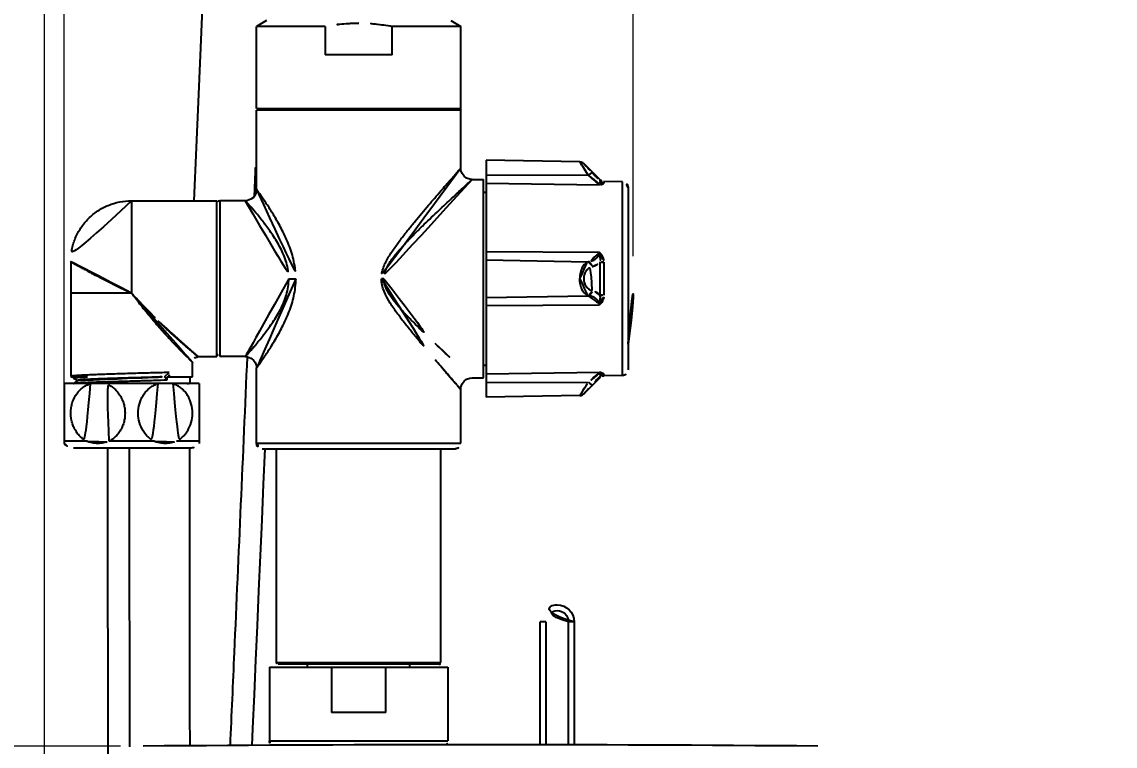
# Model space of a CAD drawing. Extents: x 16296684858 to 16296688009, y -37409618718 to -37409616409.
# Drawn here: x 16296686643.2 to 16296686836.1, y -37409618202.1 to -37409618074.4 of the extents above; entities that cross this region are included whole.
import ezdxf

# ---------------------------------------------------------------- set-up
doc = ezdxf.new("R2010")
doc.units = 0
doc.header["$LTSCALE"] = 10
doc.header["$MEASUREMENT"] = 0
doc.header["$PDMODE"] = 3
doc.header["$PDSIZE"] = -10
doc.layers.get('0').update_dxf_attribs({"linetype": 'CONTINUOUS'})
doc.layers.get('DEFPOINTS').update_dxf_attribs({"linetype": 'CONTINUOUS'})
doc.styles.add('Daelim Dimension', font='')
doc.styles.get('Daelim Dimension').set_extended_font_data('나눔고딕')
doc.dimstyles.new('DEFAULT', dxfattribs={"dimscale": 2, "dimtxt": 2, "dimasz": 2, "dimexe": 0, "dimexo": 2, "dimgap": 1, "dimtad": 1, "dimdec": 1, "dimzin": 9, "dimdsep": 46, "dimtxsty": 'Daelim Dimension', "dimcen": 0.5, "dimclrd": 252, "dimclre": 252, "dimclrt": 3, "dimadec": 1, "dimazin": 0, "dimtfac": 1, "dimtdec": 1, "dimtix": 1, "dimtmove": 0, "dimatfit": 3, "dimfxl": 1, "dimtolj": 1, "dimtzin": 1, "dimlwd": 9, "dimlwe": 9, "dimarcsym": 0})

# ---------------------------------------------------------------- blocks, each defined once
blk = doc.blocks.new('*D2')
at = {"color": 5, "lineweight": 9, "ltscale": 0.5, "transparency": 16777216}
for p, q in [((16296686650.68718, -37409618139.494347), (16296686650.68718, -37409618049.412643)), ((16296686751.03717, -37409618115.721802), (16296686751.03717, -37409618049.412643)), ((16296686658.68718, -37409618051.412643), (16296686743.03717, -37409618051.412643)), ((16296686751.03717, -37409618051.412643), (16296686836.055771, -37409618051.412643))]:
    blk.add_line(p, q, dxfattribs=at)
at = {"color": 5, "ltscale": 0.5, "transparency": 16777216}
for points in [[(16296686658.68718, -37409618050.079308), (16296686658.68718, -37409618052.745979), (16296686650.68718, -37409618051.412643)], [(16296686743.03717, -37409618050.079308), (16296686743.03717, -37409618052.745979), (16296686751.03717, -37409618051.412643)]]:
    blk.add_solid(points, dxfattribs=at)
at = {"layer": 'DEFPOINTS', "color": 0, "ltscale": 0.5, "transparency": 16777216}
for p in [(16296686751.03717, -37409618051.412643), (16296686751.03717, -37409618119.721802), (16296686650.68718, -37409618143.494347)]:
    blk.add_point(p, dxfattribs=at)
at = {"color": 7, "ltscale": 0.5, "transparency": 16777216, "insert": (16296686797.546471, -37409618038.039253), "char_height": 20, "attachment_point": 5, "style": 'Daelim Dimension'}
blk.add_mtext('\\A1;100.4', dxfattribs=at)
blk = doc.blocks.new('*D3')
at = {"color": 5, "lineweight": 9, "ltscale": 0.5, "transparency": 16777216}
for p, q in [((16296686647.237181, -37409618243.867683), (16296686647.237181, -37409618009.604767)), ((16296686702.95694, -37409618070.221809), (16296686702.95694, -37409618009.604767)), ((16296686647.237181, -37409618011.604767), (16296686571.895611, -37409618011.604767)), ((16296686694.95694, -37409618011.604767), (16296686655.237181, -37409618011.604767))]:
    blk.add_line(p, q, dxfattribs=at)
at = {"color": 5, "ltscale": 0.5, "transparency": 16777216}
for points in [[(16296686655.237181, -37409618010.271431), (16296686655.237181, -37409618012.938103), (16296686647.237181, -37409618011.604767)], [(16296686694.95694, -37409618010.271431), (16296686694.95694, -37409618012.938103), (16296686702.95694, -37409618011.604767)]]:
    blk.add_solid(points, dxfattribs=at)
at = {"layer": 'DEFPOINTS', "color": 0, "ltscale": 0.5, "transparency": 16777216}
for p in [(16296686702.95694, -37409618011.604767), (16296686702.95694, -37409618074.221809), (16296686647.237181, -37409618247.867683)]:
    blk.add_point(p, dxfattribs=at)
at = {"color": 7, "ltscale": 0.5, "transparency": 16777216, "insert": (16296686601.663851, -37409617998.317207), "char_height": 20, "attachment_point": 5, "style": 'Daelim Dimension'}
blk.add_mtext('\\A1;55.7', dxfattribs=at)
blk = doc.blocks.new('*D13')
at = {"color": 5, "lineweight": 9, "ltscale": 0.5, "transparency": 16777216}
for p, q in [((16296686643.23719, -37409617535.35121), (16296686554.64207, -37409617535.35121)), ((16296686556.64207, -37409617543.35121), (16296686556.64207, -37409618194.14514)), ((16296686643.23719, -37409618202.14514), (16296686554.64207, -37409618202.14514))]:
    blk.add_line(p, q, dxfattribs=at)
at = {"color": 5, "ltscale": 0.5, "transparency": 16777216}
for points in [[(16296686555.30873, -37409617543.35121), (16296686557.9754, -37409617543.35121), (16296686556.64207, -37409617535.35121)], [(16296686555.30873, -37409618194.14514), (16296686557.9754, -37409618194.14514), (16296686556.64207, -37409618202.14514)]]:
    blk.add_solid(points, dxfattribs=at)
at = {"layer": 'DEFPOINTS', "color": 0, "ltscale": 0.5, "transparency": 16777216}
for p in [(16296686647.23719, -37409617535.35121), (16296686556.64207, -37409618202.14514), (16296686647.23719, -37409618202.14514)]:
    blk.add_point(p, dxfattribs=at)
at = {"color": 7, "ltscale": 0.5, "transparency": 16777216, "insert": (16296686543.75507, -37409617868.74818), "char_height": 20, "attachment_point": 5, "rotation": 90, "style": 'Daelim Dimension'}
blk.add_mtext('\\A1;870', dxfattribs=at)
blk = doc.blocks.new('*D16')
at = {"color": 5, "lineweight": 9, "ltscale": 0.5, "transparency": 16777216}
for p, q in [((16296686685.13718, -37409617494.464821), (16296686466.86311, -37409617494.464821)), ((16296686468.86311, -37409617502.464821), (16296686468.86311, -37409618194.145073)), ((16296686660.62834, -37409618202.145073), (16296686466.86311, -37409618202.145073))]:
    blk.add_line(p, q, dxfattribs=at)
at = {"color": 5, "ltscale": 0.5, "transparency": 16777216}
for points in [[(16296686467.529779, -37409617502.464821), (16296686470.19644, -37409617502.464821), (16296686468.86311, -37409617494.464821)], [(16296686467.529779, -37409618194.145073), (16296686470.19644, -37409618194.145073), (16296686468.86311, -37409618202.145073)]]:
    blk.add_solid(points, dxfattribs=at)
at = {"layer": 'DEFPOINTS', "color": 0, "ltscale": 0.5, "transparency": 16777216}
for p in [(16296686689.13718, -37409617494.464821), (16296686468.86311, -37409618202.145073), (16296686664.62834, -37409618202.145073)]:
    blk.add_point(p, dxfattribs=at)
at = {"color": 7, "ltscale": 0.5, "transparency": 16777216, "insert": (16296686455.97611, -37409617848.304947), "char_height": 20, "attachment_point": 5, "rotation": 90, "style": 'Daelim Dimension'}
blk.add_mtext('\\A1;908', dxfattribs=at)

msp = doc.modelspace()

# ---------------------------------------------------------------- linework, layer by layer
at = {"color": 7, "linetype": 'Continuous'}
for p, q in [((16296686686.387171, -37409618074.221809), (16296686684.637171, -37409618075.23217)), ((16296686718.887171, -37409618074.221809), (16296686720.637171, -37409618075.23217)), ((16296686684.637171, -37409618089.721809), (16296686684.637171, -37409618075.23217)), ((16296686696.7211, -37409618075.23217), (16296686684.637171, -37409618075.23217)), ((16296686696.7211, -37409618075.23217), (16296686696.7211, -37409618080.221809)), ((16296686708.553261, -37409618080.221809), (16296686708.553261, -37409618075.23217)), ((16296686720.637171, -37409618075.23217), (16296686708.553261, -37409618075.23217)), ((16296686720.637171, -37409618089.721809), (16296686720.637171, -37409618075.23217)), ((16296686708.553261, -37409618080.221809), (16296686696.7211, -37409618080.221809)), ((16296686684.637171, -37409618103.982033), (16296686684.637171, -37409618090.021797)), ((16296686720.637171, -37409618090.021797), (16296686684.637171, -37409618090.021797)), ((16296686684.637329, -37409618089.721809), (16296686720.63702, -37409618089.721809)), ((16296686720.637171, -37409618100.222107), (16296686720.637171, -37409618090.021797)), ((16296686673.95611, -37409618096.583603), (16296686673.54981, -37409618105.971809)), ((16296686725.137171, -37409618098.821808), (16296686725.137171, -37409618140.621788)), ((16296686741.628099, -37409618099.10965), (16296686725.137171, -37409618098.821808)), ((16296686745.206779, -37409618102.291412), (16296686742.317829, -37409618099.402473)), ((16296686725.137171, -37409618101.415154), (16296686743.131741, -37409618101.489693)), ((16296686684.25382, -37409618105.117943), (16296686684.304079, -37409618103.957047)), ((16296686722.636431, -37409618102.221809), (16296686724.637171, -37409618102.221809)), ((16296686724.637171, -37409618137.221779), (16296686724.637171, -37409618102.221832)), ((16296686725.137171, -37409618102.866943), (16296686745.088499, -37409618103.202347)), ((16296686745.206779, -37409618102.541862), (16296686745.206779, -37409618102.291412)), ((16296686745.896429, -37409618102.584167), (16296686745.896429, -37409618102.830421)), ((16296686749.154619, -37409618102.641022), (16296686745.896429, -37409618102.584167)), ((16296686749.154619, -37409618136.802589), (16296686749.154619, -37409618102.641022)), ((16296686750.137171, -37409618103.640984), (16296686750.137171, -37409618135.802521)), ((16296686662.58707, -37409618105.971809), (16296686662.58707, -37409618122.254753)), ((16296686662.58707, -37409618105.971809), (16296686677.63718, -37409618105.971809)), ((16296686677.63718, -37409618133.471802), (16296686677.63718, -37409618105.971809)), ((16296686678.13718, -37409618105.971809), (16296686678.13718, -37409618133.471802)), ((16296686682.6455, -37409618105.971809), (16296686678.13718, -37409618105.971809)), ((16296686724.637171, -37409618104.471809), (16296686725.137171, -37409618104.471809)), ((16296686745.088499, -37409618115.107697), (16296686725.137171, -37409618115.014023)), ((16296686651.837179, -37409618116.721481), (16296686651.837179, -37409618136.950653)), ((16296686725.137171, -37409618116.418877), (16296686743.131741, -37409618116.723999)), ((16296686745.206779, -37409618122.665977), (16296686745.206779, -37409618116.777657)), ((16296686745.896429, -37409618116.827103), (16296686745.896429, -37409618122.616524)), ((16296686690.310881, -37409618119.721802), (16296686691.54351, -37409618119.721786)), ((16296686707.081261, -37409618119.721786), (16296686706.63686, -37409618119.721802)), ((16296686656.337179, -37409618122.255173), (16296686651.837179, -37409618122.255043)), ((16296686662.587179, -37409618122.254982), (16296686656.337179, -37409618122.255173)), ((16296686725.137171, -37409618123.024727), (16296686743.13175, -37409618122.719597)), ((16296686725.137171, -37409618124.429604), (16296686745.088499, -37409618124.335899)), ((16296686673.337179, -37409618137.021759), (16296686673.337179, -37409618134.471626)), ((16296686674.337179, -37409618133.471802), (16296686677.63718, -37409618133.471802)), ((16296686682.6455, -37409618133.471802), (16296686678.13718, -37409618133.471802)), ((16296686724.637171, -37409618134.971802), (16296686725.137171, -37409618134.971802)), ((16296686668.37797, -37409618137.021927), (16296686669.230591, -37409618136.262741)), ((16296686684.637171, -37409618148.721802), (16296686684.637171, -37409618135.461578)), ((16296686745.088499, -37409618136.241257), (16296686725.137171, -37409618136.576683)), ((16296686745.206779, -37409618137.152199), (16296686745.206779, -37409618136.901733)), ((16296686745.896429, -37409618136.613213), (16296686745.896429, -37409618136.859444)), ((16296686749.154619, -37409618136.802589), (16296686745.896429, -37409618136.859444)), ((16296686650.68718, -37409618138.221802), (16296686650.68718, -37409618148.766907)), ((16296686674.487181, -37409618138.221802), (16296686650.68718, -37409618138.221802)), ((16296686651.837179, -37409618136.950653), (16296686651.851391, -37409618136.966171)), ((16296686651.851391, -37409618136.965927), (16296686651.953699, -37409618137.021797)), ((16296686651.95369, -37409618137.021797), (16296686654.78607, -37409618137.021797)), ((16296686652.337179, -37409618137.021797), (16296686652.337179, -37409618137.22319)), ((16296686652.352011, -37409618137.239487), (16296686652.337179, -37409618137.22319)), ((16296686652.337179, -37409618138.200371), (16296686652.34477, -37409618138.190437)), ((16296686652.337179, -37409618138.221802), (16296686652.337179, -37409618138.200371)), ((16296686653.128019, -37409618137.663147), (16296686652.34477, -37409618138.190659)), ((16296686652.352011, -37409618137.239326), (16296686653.128019, -37409618137.663147)), ((16296686653.149389, -37409618137.648781), (16296686653.128019, -37409618137.663147)), ((16296686668.870319, -37409618137.562683), (16296686668.37797, -37409618137.021927)), ((16296686668.870319, -37409618137.562683), (16296686668.870689, -37409618137.021797)), ((16296686668.870701, -37409618137.021797), (16296686673.33713, -37409618137.021797)), ((16296686672.66662, -37409618138.221802), (16296686672.82485, -37409618138.135361)), ((16296686672.837179, -37409618138.122566), (16296686672.82485, -37409618138.135689)), ((16296686672.837179, -37409618137.021797), (16296686672.837179, -37409618138.122566)), ((16296686674.487181, -37409618138.221802), (16296686674.487181, -37409618148.766876)), ((16296686722.636431, -37409618137.221802), (16296686724.637171, -37409618137.221802)), ((16296686725.137171, -37409618138.028442), (16296686743.131741, -37409618137.953934)), ((16296686745.206779, -37409618137.152199), (16296686742.317869, -37409618140.041077)), ((16296686720.637171, -37409618148.721802), (16296686720.637171, -37409618139.221527)), ((16296686741.628099, -37409618140.333946), (16296686725.137171, -37409618140.621788)), ((16296686654.66684, -37409618148.382553), (16296686650.68718, -37409618148.382553)), ((16296686666.566839, -37409618148.382553), (16296686658.607519, -37409618148.382553)), ((16296686674.487181, -37409618148.382553), (16296686670.507509, -37409618148.382553)), ((16296686672.861019, -37409618149.602707), (16296686652.31333, -37409618149.602707)), ((16296686684.637171, -37409618148.721802), (16296686720.637171, -37409618148.721802)), ((16296686685.637171, -37409618149.721802), (16296686719.637131, -37409618149.721802)), ((16296686688.137171, -37409618187.421806), (16296686688.137171, -37409618149.721802)), ((16296686717.137171, -37409618187.421806), (16296686717.137171, -37409618149.721802)), ((16296686734.637171, -37409618201.916321), (16296686734.637171, -37409618180.221802)), ((16296686740.637171, -37409618180.221802), (16296686740.637171, -37409618201.927116)), ((16296686686.887171, -37409618188.221802), (16296686686.887171, -37409618201.221786)), ((16296686686.88728, -37409618188.221802), (16296686718.38706, -37409618188.221802)), ((16296686688.137171, -37409618187.421806), (16296686717.137171, -37409618187.421806)), ((16296686716.83717, -37409618187.721802), (16296686688.43718, -37409618187.721802)), ((16296686693.637171, -37409618188.221802), (16296686693.637171, -37409618187.721802)), ((16296686697.834829, -37409618188.221802), (16296686697.834829, -37409618196.221786)), ((16296686707.43951, -37409618196.221786), (16296686707.43951, -37409618188.221802)), ((16296686711.637171, -37409618188.221802), (16296686711.637171, -37409618187.721802)), ((16296686718.387171, -37409618188.221802), (16296686718.387171, -37409618201.221786)), ((16296686707.43951, -37409618196.221786), (16296686697.834829, -37409618196.221786)), ((16296686686.887171, -37409618201.221786), (16296686718.387171, -37409618201.221786))]:
    msp.add_line(p, q, dxfattribs=at)
at = {"color": 9, "linetype": 'Continuous'}
for p, q in [((16296686735.637171, -37409618180.221802), (16296686734.637171, -37409618180.221802)), ((16296686735.637171, -37409618180.221802), (16296686735.637171, -37409618201.917793)), ((16296686739.637171, -37409618201.924988), (16296686739.637171, -37409618180.221802)), ((16296686740.637171, -37409618180.221802), (16296686739.637171, -37409618180.221802))]:
    msp.add_line(p, q, dxfattribs=at)
at = {"color": 7, "linetype": 'Continuous'}
for points in [[(16296686681.14566, -37409617924.449097), (16296686680.73694, -37409617934.590607), (16296686680.331631, -37409617944.600311), (16296686679.92971, -37409617954.480507), (16296686679.531179, -37409617964.233543), (16296686679.136021, -37409617973.86158), (16296686678.744221, -37409617983.366676), (16296686678.355801, -37409617992.750763), (16296686677.970739, -37409618002.015572), (16296686677.58906, -37409618011.162651), (16296686677.210739, -37409618020.194008), (16296686676.835791, -37409618029.111816), (16296686676.46418, -37409618037.918129), (16296686676.095881, -37409618046.614868), (16296686675.730921, -37409618055.203743), (16296686675.36927, -37409618063.686409), (16296686675.01096, -37409618072.064392), (16296686674.655991, -37409618080.33905), (16296686674.304371, -37409618088.511711), (16296686673.95611, -37409618096.583603)], [(16296686722.63714, -37409618102.221878), (16296686722.222401, -37409618102.178413), (16296686721.680321, -37409618101.978142), (16296686721.21785, -37409618101.630989), (16296686720.874029, -37409618101.166054), (16296686720.67767, -37409618100.62252), (16296686720.637131, -37409618100.221832)], [(16296686742.31778, -37409618099.40242), (16296686742.1495, -37409618099.26712), (16296686741.89089, -37409618099.149612), (16296686741.628189, -37409618099.109718)], [(16296686684.63719, -37409618103.971809), (16296686684.596729, -37409618104.372017), (16296686684.400471, -37409618104.915657), (16296686684.056681, -37409618105.38073), (16296686683.59421, -37409618105.727966), (16296686683.052059, -37409618105.928322), (16296686682.637171, -37409618105.971809)], [(16296686682.637171, -37409618133.471786), (16296686683.05205, -37409618133.515289), (16296686683.5942, -37409618133.715622), (16296686684.056681, -37409618134.062866), (16296686684.400471, -37409618134.527939), (16296686684.596729, -37409618135.071579), (16296686684.63719, -37409618135.471786)], [(16296686720.637131, -37409618139.221779), (16296686720.67767, -37409618138.821083), (16296686720.874029, -37409618138.27755), (16296686721.217859, -37409618137.812607), (16296686721.680321, -37409618137.465446), (16296686722.222401, -37409618137.265213), (16296686722.63714, -37409618137.221733)], [(16296686741.628099, -37409618140.333946), (16296686741.857901, -37409618140.303047), (16296686742.123779, -37409618140.192413), (16296686742.31776, -37409618140.041206)], [(16296686658.35001, -37409618149.602707), (16296686658.347481, -37409618152.370377), (16296686658.34479, -37409618157.757683), (16296686658.34479, -37409618163.096611), (16296686658.34725, -37409618168.386429), (16296686658.35195, -37409618173.626938), (16296686658.35869, -37409618178.818153), (16296686658.36731, -37409618183.960426), (16296686658.377621, -37409618189.054382), (16296686658.3895, -37409618194.100838), (16296686658.402809, -37409618199.100731), (16296686658.41972, -37409618204.766609)], [(16296686672.89698, -37409618202.083054), (16296686672.881359, -37409618196.57196), (16296686672.86655, -37409618190.601807), (16296686672.853889, -37409618184.568558), (16296686672.84362, -37409618178.471123), (16296686672.835991, -37409618172.308723), (16296686672.83131, -37409618166.0812), (16296686672.829901, -37409618159.788933), (16296686672.83214, -37409618153.433052), (16296686672.83544, -37409618149.602692)], [(16296686683.83567, -37409618202.043457), (16296686683.969469, -37409618199.016869), (16296686684.233459, -37409618193.042381), (16296686684.49992, -37409618187.008667), (16296686684.76882, -37409618180.91523), (16296686685.04015, -37409618174.761543), (16296686685.31389, -37409618168.54705), (16296686685.59004, -37409618162.271019), (16296686685.86857, -37409618155.932739), (16296686686.14028, -37409618149.741333)]]:
    msp.add_lwpolyline(points, dxfattribs=at)
for centre, radius, start, end in [((16296686684.93718, -37409618090.021797), 0.3, 90, 180), ((16296686720.33717, -37409618090.021797), 0.3, 0, 90), ((16296686745.913891, -37409618101.584328), 1, 225.00015213, 269.00008114), ((16296686749.137171, -37409618103.640877), 1, 0, 89.00008114), ((16296686678.13718, -37409618106.471809), 0.5, 90, 180), ((16296686675.28717, -37409618119.721802), 75.749992, 351.25138409, 8.74861591), ((16296686678.13718, -37409618132.971802), 0.5, 180, 270), ((16296686674.33717, -37409618134.471786), 1.000002, 89.99970801, 179.99068704), ((16296686745.913891, -37409618137.859306), 1, 90.99991886, 134.99984787), ((16296686749.137171, -37409618135.802719), 1, 270.99991886, 0), ((16296686652.31333, -37409618147.602707), 2, 215.59815569, 270), ((16296699028.900579, -37409618161.269028), 12366.730665, 179.9451979612, 180.1900094175), ((16296686672.861019, -37409618147.602707), 2, 270, 324.40184431), ((16296686685.637171, -37409618148.721802), 1, 180, 270), ((16296686719.637171, -37409618148.721802), 1, 270, 0), ((16296686737.637171, -37409618180.221802), 3, 0, 180), ((16296686688.43718, -37409618187.421806), 0.3, 180, 270), ((16296686716.83717, -37409618187.421806), 0.3, 270, 0), ((16296686724.137171, -37409625701.908218), 7499.99925, 89.5453811487, 90.4546188513), ((16296686687.887171, -37409618201.221786), 1, 180, 234.08135319), ((16296686717.387171, -37409618201.221786), 1, 314.40450139, 0)]:
    msp.add_arc(centre, radius, start, end, dxfattribs=at)
at = {"color": 9, "linetype": 'Continuous'}
msp.add_arc((16296686737.637171, -37409618180.221802), 2, 0, 180, dxfattribs=at)
at = {"color": 7, "linetype": 'Continuous'}
for points, knots in [([(16296686702.637171, -37409618074.654823), (16296686701.64539, -37409618074.654823), (16296686699.660561, -37409618074.756287), (16296686697.695539, -37409618075.047249), (16296686696.7211, -37409618075.23217)], [0, 0, 0, 0, 0.4999857667, 1, 1, 1, 1]), ([(16296686708.553261, -37409618075.23217), (16296686707.57881, -37409618075.047249), (16296686705.613779, -37409618074.756302), (16296686703.62895, -37409618074.654823), (16296686702.637171, -37409618074.654823)], [0, 0, 0, 0, 0.5000142543, 1, 1, 1, 1]), ([(16296686684.304079, -37409618103.957047), (16296686684.331841, -37409618103.315872), (16296686684.443279, -37409618100.740723), (16296686684.554581, -37409618098.165543), (16296686684.63809, -37409618096.231537)], [0, 0, 0, 0, 0.2489834752, 1, 1, 1, 1]), ([(16296686720.637171, -37409618100.221832), (16296686720.59868, -37409618100.266388), (16296686720.445511, -37409618100.439323), (16296686720.113449, -37409618100.819603), (16296686719.581961, -37409618101.425774), (16296686718.560419, -37409618102.59549), (16296686716.99765, -37409618104.392708), (16296686714.88559, -37409618106.84948), (16296686712.978849, -37409618109.113068), (16296686711.392981, -37409618111.05854), (16296686710.18364, -37409618112.595612), (16296686708.99914, -37409618114.194366), (16296686708.07156, -37409618115.592278), (16296686707.418871, -37409618116.777168), (16296686707.00359, -37409618117.711304), (16296686706.710091, -37409618118.695518), (16296686706.637079, -37409618119.380089), (16296686706.63686, -37409618119.721802)], [0, 0, 0, 0, 0.0072724294, 0.0285380978, 0.0623622943, 0.1068600208, 0.2203802034, 0.3565682092, 0.5070766327, 0.585965495, 0.6666172283, 0.7486492135, 0.8317364129, 0.873603125, 0.9156352054, 0.9577882127, 1, 1, 1, 1]), ([(16296686743.131741, -37409618101.489693), (16296686743.03336, -37409618101.339561), (16296686742.84206, -37409618101.045593), (16296686742.56691, -37409618100.616577), (16296686742.350889, -37409618100.275726), (16296686742.191111, -37409618100.020958), (16296686742.08267, -37409618099.847458), (16296686741.983629, -37409618099.688026), (16296686741.894979, -37409618099.544617), (16296686741.817631, -37409618099.419151), (16296686741.76079, -37409618099.326653), (16296686741.721849, -37409618099.262901), (16296686741.69766, -37409618099.223396), (16296686741.676979, -37409618099.189636), (16296686741.659901, -37409618099.161827), (16296686741.646709, -37409618099.139923), (16296686741.63785, -37409618099.125763), (16296686741.63294, -37409618099.117142), (16296686741.629971, -37409618099.113403), (16296686741.629259, -37409618099.110123), (16296686741.628099, -37409618099.10965)], [0, 0, 0, 0, 0.191250249, 0.3737372425, 0.5430858901, 0.6212606455, 0.6941870429, 0.7611060214, 0.8212508494, 0.8738582941, 0.9181554711, 0.9369600195, 0.9534414947, 0.967529003, 0.9791447133, 0.9882255644, 0.9947422561, 0.9970316498, 0.9986722606, 1, 1, 1, 1]), ([(16296686742.317789, -37409618099.40242), (16296686742.32082, -37409618099.405472), (16296686742.33173, -37409618099.41861), (16296686742.35734, -37409618099.446487), (16296686742.3983, -37409618099.492813), (16296686742.481791, -37409618099.585793), (16296686742.616051, -37409618099.735069), (16296686742.807289, -37409618099.945442), (16296686743.031191, -37409618100.189087), (16296686743.370979, -37409618100.553993), (16296686743.637671, -37409618100.83419), (16296686743.8214, -37409618101.024223)], [0, 0, 0, 0, 0.0058297996, 0.0231271756, 0.0513614695, 0.0896857134, 0.1926452392, 0.3236948176, 0.4753133884, 0.6414776195, 1, 1, 1, 1]), ([(16296686743.131741, -37409618101.489693), (16296686743.347509, -37409618101.645538), (16296686743.666281, -37409618101.879333), (16296686744.079189, -37409618102.194778), (16296686744.369089, -37409618102.424988), (16296686744.63298, -37409618102.647324), (16296686744.82806, -37409618102.827751), (16296686744.955351, -37409618102.964493), (16296686745.025749, -37409618103.053017), (16296686745.072479, -37409618103.129669), (16296686745.088499, -37409618103.180634), (16296686745.088499, -37409618103.202347)], [0, 0, 0, 0, 0.3042599072, 0.4518256039, 0.5939569305, 0.7273632371, 0.8462506674, 0.8973718252, 0.9408569554, 0.9751917048, 1, 1, 1, 1]), ([(16296686743.8214, -37409618101.024223), (16296686743.80974, -37409618101.020126), (16296686743.77632, -37409618101.023552), (16296686743.72196, -37409618101.04422), (16296686743.650801, -37409618101.082062), (16296686743.52729, -37409618101.161247), (16296686743.3501, -37409618101.296677), (16296686743.207581, -37409618101.420403), (16296686743.131741, -37409618101.489693)], [0, 0, 0, 0, 0.0439672965, 0.112881398, 0.2083481764, 0.3290946222, 0.6347521172, 1, 1, 1, 1]), ([(16296686743.8214, -37409618101.024223), (16296686744.07098, -37409618101.282341), (16296686744.542919, -37409618101.778908), (16296686744.999701, -37409618102.290047), (16296686745.206779, -37409618102.541862)], [0, 0, 0, 0, 0.5240960326, 1, 1, 1, 1]), ([(16296686684.637171, -37409618103.971809), (16296686684.659781, -37409618104.002403), (16296686684.745041, -37409618104.125969), (16296686684.936819, -37409618104.395119), (16296686685.241449, -37409618104.832947), (16296686685.837641, -37409618105.6978), (16296686686.750589, -37409618107.067169), (16296686687.95895, -37409618109.002777), (16296686689.22751, -37409618111.273293), (16296686690.409679, -37409618113.836884), (16296686691.15307, -37409618116.186836), (16296686691.485161, -37409618118.182564), (16296686691.54339, -37409618119.207764), (16296686691.54351, -37409618119.721786)], [0, 0, 0, 0, 0.0065366833, 0.0257907011, 0.0567898649, 0.0981824421, 0.2062930069, 0.3395568733, 0.4901818612, 0.6529122444, 0.8239948019, 0.9116701717, 1, 1, 1, 1]), ([(16296686722.63714, -37409618102.221809), (16296686722.626921, -37409618102.231842), (16296686722.584249, -37409618102.269676), (16296686722.49132, -37409618102.35656), (16296686722.33687, -37409618102.498077), (16296686722.01911, -37409618102.791283), (16296686721.49559, -37409618103.273918), (16296686720.735769, -37409618103.976357), (16296686719.82317, -37409618104.822418), (16296686718.38109, -37409618106.164864), (16296686716.38209, -37409618108.041527), (16296686714.29328, -37409618110.041206), (16296686712.546181, -37409618111.766212), (16296686711.20582, -37409618113.134048), (16296686709.880581, -37409618114.563911), (16296686708.823931, -37409618115.824097), (16296686708.058319, -37409618116.907829), (16296686707.554859, -37409618117.775871), (16296686707.18014, -37409618118.713478), (16296686707.081381, -37409618119.386353), (16296686707.081261, -37409618119.721802)], [0, 0, 0, 0, 0.0018102773, 0.0072050771, 0.0160816514, 0.0282859213, 0.0618556155, 0.1060809712, 0.1590770137, 0.2191479779, 0.3551099517, 0.5056396426, 0.5846263583, 0.6654323193, 0.7476732888, 0.831026228, 0.8730492026, 0.9152565914, 0.9576000345, 1, 1, 1, 1]), ([(16296686745.088499, -37409618103.202347), (16296686745.138309, -37409618103.165558), (16296686745.22267, -37409618103.072449), (16296686745.28618, -37409618102.899109), (16296686745.287109, -37409618102.712593), (16296686745.2391, -37409618102.59639), (16296686745.206779, -37409618102.541878)], [0, 0, 0, 0, 0.2534318271, 0.4985488428, 0.7406310382, 1, 1, 1, 1]), ([(16296686745.206779, -37409618102.541862), (16296686745.29697, -37409618102.630768), (16296686745.514071, -37409618102.77533), (16296686745.769329, -37409618102.828217), (16296686745.896429, -37409618102.830421)], [0, 0, 0, 0, 0.4990339351, 1, 1, 1, 1]), ([(16296686745.896429, -37409618102.830421), (16296686745.896429, -37409618102.864738), (16296686745.8547, -37409618102.919998), (16296686745.780239, -37409618102.974808), (16296686745.64735, -37409618103.048332), (16296686745.415449, -37409618103.131882), (16296686745.20826, -37409618103.180779), (16296686745.088499, -37409618103.202347)], [0, 0, 0, 0, 0.111966386, 0.1978253548, 0.307601119, 0.6031267363, 1, 1, 1, 1]), ([(16296686662.58683, -37409618105.971809), (16296686661.88443, -37409618105.971832), (16296686660.47596, -37409618106.112), (16296686658.44665, -37409618106.725769), (16296686656.57621, -37409618107.726067), (16296686654.936769, -37409618109.071404), (16296686653.591299, -37409618110.710854), (16296686652.591511, -37409618112.581451), (16296686651.975821, -37409618114.610313), (16296686651.8372, -37409618116.019073), (16296686651.837179, -37409618116.721497)], [0, 0, 0, 0, 0.1249966088, 0.2499926175, 0.3749938482, 0.4999950785, 0.6249963097, 0.7499975409, 0.8749987712, 1, 1, 1, 1]), ([(16296686682.637171, -37409618105.971809), (16296686682.726339, -37409618106.073029), (16296686682.92695, -37409618106.292633), (16296686683.26841, -37409618106.678268), (16296686683.896641, -37409618107.392807), (16296686684.86754, -37409618108.532677), (16296686686.171289, -37409618110.159714), (16296686687.570589, -37409618112.09549), (16296686688.679131, -37409618113.928093), (16296686689.444799, -37409618115.559776), (16296686689.9191, -37409618116.8834), (16296686690.236, -37409618118.279449), (16296686690.310829, -37409618119.239929), (16296686690.310881, -37409618119.721802)], [0, 0, 0, 0, 0.0251698391, 0.0555013501, 0.0961185551, 0.2027132096, 0.3348844088, 0.4850747579, 0.6482179902, 0.7336142126, 0.8210535382, 0.9100757143, 1, 1, 1, 1]), ([(16296686745.088499, -37409618115.107697), (16296686745.088539, -37409618115.234444), (16296686745.049219, -37409618115.483253), (16296686744.882549, -37409618115.809998), (16296686744.65007, -37409618116.072868), (16296686744.291531, -37409618116.348137), (16296686743.782431, -37409618116.585243), (16296686743.34985, -37409618116.689453), (16296686743.131741, -37409618116.723999)], [0, 0, 0, 0, 0.1381339982, 0.2688673204, 0.3945775173, 0.517514545, 0.7593388629, 1, 1, 1, 1]), ([(16296686745.088499, -37409618115.107697), (16296686745.14291, -37409618115.242043), (16296686745.223049, -37409618115.518341), (16296686745.286739, -37409618115.940826), (16296686745.285521, -37409618116.363708), (16296686745.2414, -37409618116.641838), (16296686745.206779, -37409618116.777657)], [0, 0, 0, 0, 0.2559763303, 0.5053734505, 0.7524543799, 1, 1, 1, 1]), ([(16296686745.088499, -37409618115.107697), (16296686745.15724, -37409618115.153229), (16296686745.28355, -37409618115.260811), (16296686745.444571, -37409618115.448273), (16296686745.58316, -37409618115.652008), (16296686745.70261, -37409618115.86731), (16296686745.792419, -37409618116.096893), (16296686745.87159, -37409618116.41613), (16296686745.88978, -37409618116.663017), (16296686745.896429, -37409618116.827103)], [0, 0, 0, 0, 0.1255681455, 0.2507344889, 0.3755675248, 0.5003072048, 0.625002589, 0.7498652157, 1, 1, 1, 1]), ([(16296686662.587179, -37409618122.254982), (16296686661.938681, -37409618121.94606), (16296686660.6397, -37409618121.319267), (16296686659.02615, -37409618120.526382), (16296686657.75279, -37409618119.887894), (16296686656.835159, -37409618119.420776), (16296686655.963091, -37409618118.969017), (16296686655.15027, -37409618118.540604), (16296686654.40943, -37409618118.142937), (16296686653.751011, -37409618117.784027), (16296686653.25802, -37409618117.512009), (16296686652.9109, -37409618117.31916), (16296686652.68784, -37409618117.194817), (16296686652.49058, -37409618117.084679), (16296686652.319481, -37409618116.989059), (16296686652.17466, -37409618116.90815), (16296686652.070431, -37409618116.850037), (16296686652.000219, -37409618116.811081), (16296686651.957491, -37409618116.787468), (16296686651.92136, -37409618116.76754), (16296686651.891821, -37409618116.75132), (16296686651.8713, -37409618116.740097), (16296686651.85821, -37409618116.732933), (16296686651.850771, -37409618116.728943), (16296686651.845209, -37409618116.725708), (16296686651.84074, -37409618116.723701), (16296686651.838949, -37409618116.721992), (16296686651.83716, -37409618116.721786), (16296686651.837179, -37409618116.721481)], [0, 0, 0, 0, 0.1781952052, 0.3577918924, 0.4459891361, 0.5315661047, 0.6132257416, 0.6896306262, 0.7594985866, 0.8218096063, 0.8756553721, 0.8991766645, 0.9203185477, 0.9390088287, 0.9552218526, 0.968943598, 0.9801600513, 0.984825025, 0.9888620329, 0.9922729224, 0.9950595372, 0.9972237176, 0.998072969, 0.9987673002, 0.9993069402, 0.9996921178, 0.9999230617, 1, 1, 1, 1]), ([(16296686741.628099, -37409618119.721802), (16296686741.627939, -37409618119.358757), (16296686741.70097, -37409618118.670212), (16296686741.975031, -37409618117.878517), (16296686742.28867, -37409618117.372818), (16296686742.544559, -37409618117.080467), (16296686742.824659, -37409618116.860657), (16296686743.02923, -37409618116.760368), (16296686743.131741, -37409618116.723999)], [0, 0, 0, 0, 0.3072499305, 0.580852398, 0.7005176795, 0.8089680906, 0.9079483359, 1, 1, 1, 1]), ([(16296686743.131741, -37409618116.723999), (16296686743.215071, -37409618116.744087), (16296686743.38282, -37409618116.82605), (16296686743.587391, -37409618117.031403), (16296686743.74246, -37409618117.302292), (16296686743.80298, -37409618117.509048), (16296686743.8214, -37409618117.616173)], [0, 0, 0, 0, 0.2171140593, 0.4599586999, 0.724655013, 1, 1, 1, 1]), ([(16296686743.8214, -37409618117.616173), (16296686744.07972, -37409618117.552193), (16296686744.595079, -37409618117.347359), (16296686745.02519, -37409618116.991158), (16296686745.206779, -37409618116.777657)], [0, 0, 0, 0, 0.4870475641, 1, 1, 1, 1]), ([(16296686745.896429, -37409618116.827103), (16296686745.771931, -37409618116.826729), (16296686745.54129, -37409618116.818916), (16296686745.31144, -37409618116.795349), (16296686745.206779, -37409618116.777657)], [0, 0, 0, 0, 0.5398188092, 1, 1, 1, 1]), ([(16296686743.8214, -37409618121.827423), (16296686743.628941, -37409618121.779732), (16296686743.24102, -37409618121.613823), (16296686742.74884, -37409618121.161407), (16296686742.40102, -37409618120.507103), (16296686742.274019, -37409618119.721802), (16296686742.40102, -37409618118.936539), (16296686742.748819, -37409618118.282188), (16296686743.24102, -37409618117.829803), (16296686743.628941, -37409618117.663857), (16296686743.8214, -37409618117.616173)], [0, 0, 0, 0, 0.1071254678, 0.2232701317, 0.3545500465, 0.4999993091, 0.6454486568, 0.776729195, 0.892873568, 1, 1, 1, 1]), ([(16296686690.310881, -37409618119.721802), (16296686690.31081, -37409618120.203712), (16296686690.236, -37409618121.164177), (16296686689.817739, -37409618123.00666), (16296686688.92083, -37409618125.116447), (16296686687.57081, -37409618127.347672), (16296686686.370449, -37409618129.0084), (16296686685.437441, -37409618130.199738), (16296686684.796419, -37409618130.985748), (16296686684.209749, -37409618131.682907), (16296686683.76148, -37409618132.202873), (16296686683.44348, -37409618132.566452), (16296686683.240931, -37409618132.796211), (16296686683.0651, -37409618132.99437), (16296686682.917931, -37409618133.159248), (16296686682.80147, -37409618133.289413), (16296686682.723961, -37409618133.375229), (16296686682.67882, -37409618133.42588), (16296686682.65694, -37409618133.449333), (16296686682.64485, -37409618133.464211), (16296686682.638269, -37409618133.469963), (16296686682.637171, -37409618133.471786)], [0, 0, 0, 0, 0.0899413457, 0.1789799505, 0.3516523299, 0.5148263425, 0.6650446719, 0.7338068798, 0.7972470009, 0.8543346579, 0.9038632979, 0.9253760784, 0.9444881772, 0.9610266657, 0.9748253597, 0.9857340102, 0.99362535, 0.9964070856, 0.9984010764, 0.9996001622, 1, 1, 1, 1]), ([(16296686691.54351, -37409618119.721786), (16296686691.54336, -37409618120.235863), (16296686691.485201, -37409618121.261047), (16296686691.153061, -37409618123.256767), (16296686690.409679, -37409618125.60672), (16296686689.22751, -37409618128.170288), (16296686688.14082, -37409618130.115303), (16296686687.281269, -37409618131.526352), (16296686686.68434, -37409618132.46463), (16296686686.1336, -37409618133.30162), (16296686685.646681, -37409618134.02272), (16296686685.28824, -37409618134.543167), (16296686685.047489, -37409618134.888931), (16296686684.90663, -37409618135.089867), (16296686684.79505, -37409618135.248787), (16296686684.72049, -37409618135.353577), (16296686684.67732, -37409618135.415649), (16296686684.654499, -37409618135.44603), (16296686684.64373, -37409618135.464859), (16296686684.637171, -37409618135.471786)], [0, 0, 0, 0, 0.0883290074, 0.1760037195, 0.347084531, 0.5098137362, 0.6604370918, 0.7296605878, 0.7937060244, 0.8515105507, 0.9018176682, 0.9432099969, 0.9600990027, 0.9742090617, 0.9853769844, 0.9934630836, 0.9963151309, 0.9983599242, 1, 1, 1, 1]), ([(16296686706.63686, -37409618119.721802), (16296686706.63793, -37409618121.244431), (16296686707.74609, -37409618123.431549), (16296686709.45895, -37409618125.890823), (16296686710.82262, -37409618127.671921), (16296686712.193291, -37409618129.373093), (16296686713.95944, -37409618131.501831), (16296686715.2794, -37409618133.050522), (16296686716.143789, -37409618134.056061)], [0, 0, 0, 0, 0.2627987912, 0.393807313, 0.5227028216, 0.6487720886, 0.7711390118, 1, 1, 1, 1]), ([(16296686707.081261, -37409618119.721802), (16296686707.081711, -37409618120.995308), (16296686708.15041, -37409618122.799332), (16296686709.750481, -37409618124.730827), (16296686711.033331, -37409618126.12822), (16296686712.328421, -37409618127.458199), (16296686714.02504, -37409618129.141838), (16296686715.301069, -37409618130.36731), (16296686716.14337, -37409618131.167824)], [0, 0, 0, 0, 0.2582040941, 0.3876735824, 0.5155166542, 0.6412733292, 0.7644011949, 1, 1, 1, 1]), ([(16296686741.628099, -37409618119.721802), (16296686741.62826, -37409618120.084976), (16296686741.70076, -37409618120.773621), (16296686741.975189, -37409618121.565308), (16296686742.28878, -37409618122.070923), (16296686742.54463, -37409618122.363228), (16296686742.824699, -37409618122.58297), (16296686743.029249, -37409618122.683258), (16296686743.13175, -37409618122.719597)], [0, 0, 0, 0, 0.3073397737, 0.5809242322, 0.7005725856, 0.8089869295, 0.9079661188, 1, 1, 1, 1]), ([(16296686662.587219, -37409618122.255119), (16296686663.142521, -37409618123.002808), (16296686663.97975, -37409618124.109734), (16296686665.127159, -37409618125.54277), (16296686665.98011, -37409618126.579697), (16296686666.827921, -37409618127.582222), (16296686667.66622, -37409618128.546379), (16296686668.48951, -37409618129.467949), (16296686669.290581, -37409618130.342323), (16296686669.940981, -37409618131.038307), (16296686670.445629, -37409618131.564613), (16296686670.805241, -37409618131.937851), (16296686671.149719, -37409618132.295128), (16296686671.47971, -37409618132.631866), (16296686671.79294, -37409618132.946251), (16296686672.084431, -37409618133.238998), (16296686672.352711, -37409618133.506447), (16296686672.595381, -37409618133.745293), (16296686672.808479, -37409618133.953903), (16296686672.96557, -37409618134.10836), (16296686673.074051, -37409618134.214867), (16296686673.14164, -37409618134.280869), (16296686673.19964, -37409618134.337257), (16296686673.241699, -37409618134.37838), (16296686673.270149, -37409618134.406769), (16296686673.28767, -37409618134.424629), (16296686673.30245, -37409618134.440201), (16296686673.31452, -37409618134.4533), (16296686673.323851, -37409618134.463173), (16296686673.33007, -37409618134.469711), (16296686673.33371, -37409618134.472359), (16296686673.335951, -37409618134.474136), (16296686673.337179, -37409618134.472397), (16296686673.337179, -37409618134.471626)], [0, 0, 0, 0, 0.1714740753, 0.2554781046, 0.3379804873, 0.4186696612, 0.497204648, 0.5731981002, 0.6461838849, 0.7155334656, 0.7485755739, 0.7804280199, 0.8109611991, 0.8399498751, 0.8672308499, 0.8926712741, 0.9160087018, 0.9369776587, 0.9553577896, 0.9709140705, 0.9775400033, 0.9833457419, 0.9883096604, 0.9924310835, 0.99417615, 0.9957110826, 0.9970345242, 0.9981315074, 0.998980489, 0.9995605835, 0.9997448953, 0.9998598745, 1, 1, 1, 1]), ([(16296686666.71772, -37409618126.642052), (16296686666.37167, -37409618126.297333), (16296686665.678141, -37409618125.594414), (16296686664.644381, -37409618124.514557), (16296686663.61171, -37409618123.398483), (16296686662.929001, -37409618122.638603), (16296686662.58707, -37409618122.254753)], [0, 0, 0, 0, 0.243141126, 0.4915150104, 0.7441116803, 1, 1, 1, 1]), ([(16296686743.13175, -37409618122.719597), (16296686743.21508, -37409618122.699509), (16296686743.38282, -37409618122.617554), (16296686743.587391, -37409618122.412209), (16296686743.742479, -37409618122.141319), (16296686743.802999, -37409618121.934563), (16296686743.821409, -37409618121.827423)], [0, 0, 0, 0, 0.2171138209, 0.4599580486, 0.7246543355, 1, 1, 1, 1]), ([(16296686743.13175, -37409618122.719597), (16296686743.349859, -37409618122.754173), (16296686743.78244, -37409618122.85836), (16296686744.291531, -37409618123.095467), (16296686744.65007, -37409618123.370728), (16296686744.882561, -37409618123.633614), (16296686745.04921, -37409618123.960381), (16296686745.088539, -37409618124.20916), (16296686745.088499, -37409618124.335899)], [0, 0, 0, 0, 0.24066275, 0.4824863531, 0.6054230893, 0.731133716, 0.8618658888, 1, 1, 1, 1]), ([(16296686745.206779, -37409618122.665977), (16296686745.02523, -37409618122.452423), (16296686744.595039, -37409618122.096291), (16296686744.07972, -37409618121.891434), (16296686743.8214, -37409618121.827423)], [0, 0, 0, 0, 0.5129658066, 1, 1, 1, 1]), ([(16296686745.088499, -37409618124.335899), (16296686745.221581, -37409618124.239616), (16296686745.46047, -37409618124.007828), (16296686745.71443, -37409618123.581573), (16296686745.86433, -37409618123.109573), (16296686745.896429, -37409618122.780708), (16296686745.896429, -37409618122.616524)], [0, 0, 0, 0, 0.2505205899, 0.5000183565, 0.7495951823, 1, 1, 1, 1]), ([(16296686745.206779, -37409618122.665977), (16296686745.275669, -37409618122.936539), (16296686745.307051, -37409618123.365509), (16296686745.223419, -37409618123.925163), (16296686745.14292, -37409618124.201569), (16296686745.088499, -37409618124.335899)], [0, 0, 0, 0, 0.4938421296, 0.7436154044, 1, 1, 1, 1]), ([(16296686745.206779, -37409618122.665977), (16296686745.31144, -37409618122.648308), (16296686745.54129, -37409618122.624702), (16296686745.771931, -37409618122.61689), (16296686745.896429, -37409618122.616524)], [0, 0, 0, 0, 0.4601811782, 1, 1, 1, 1]), ([(16296686674.337179, -37409618133.471802), (16296686674.3384, -37409618133.471802), (16296686674.33287, -37409618133.468552), (16296686674.3307, -37409618133.466087), (16296686674.32152, -37409618133.459137), (16296686674.308319, -37409618133.448341), (16296686674.286711, -37409618133.431168), (16296686674.259781, -37409618133.409439), (16296686674.22695, -37409618133.382797), (16296686674.18849, -37409618133.351517), (16296686674.12582, -37409618133.300636), (16296686674.03336, -37409618133.226021), (16296686673.905861, -37409618133.124252), (16296686673.75849, -37409618133.005913), (16296686673.59383, -37409618132.871529), (16296686673.413771, -37409618132.721588), (16296686673.143169, -37409618132.494476), (16296686672.768761, -37409618132.180328), (16296686672.279961, -37409618131.773216), (16296686671.75144, -37409618131.323761), (16296686671.197149, -37409618130.829048), (16296686670.607519, -37409618130.309196), (16296686669.991699, -37409618129.761261), (16296686669.358999, -37409618129.184273), (16296686668.71517, -37409618128.578979), (16296686668.05839, -37409618127.951691), (16296686667.38899, -37409618127.305763), (16296686666.942129, -37409618126.865601), (16296686666.71772, -37409618126.642052)], [0, 0, 0, 0, 0.0003592988, 0.0008331577, 0.0015008276, 0.0034101817, 0.0060724568, 0.0094727554, 0.0135985346, 0.0184439482, 0.0240043354, 0.0372514491, 0.0532630246, 0.0718121822, 0.0926379841, 0.1155455122, 0.1404749319, 0.1961645974, 0.2587719453, 0.3268915689, 0.399462059, 0.4764834003, 0.5572471008, 0.6410223068, 0.7274029832, 0.8162014524, 0.9071711774, 1, 1, 1, 1]), ([(16296686680.00449, -37409618202.05014), (16296686680.246349, -37409618196.577499), (16296686681.25589, -37409618173.723396), (16296686682.260969, -37409618150.869102), (16296686683.019991, -37409618133.487267)], [0, 0, 0, 0, 0.2394597329, 1, 1, 1, 1]), ([(16296686716.143789, -37409618134.056061), (16296686716.44532, -37409618134.406807), (16296686717.027599, -37409618135.082024), (16296686717.86585, -37409618136.049118), (16296686718.62464, -37409618136.921188), (16296686719.199789, -37409618137.580177), (16296686719.606529, -37409618138.045479), (16296686719.865669, -37409618138.341599), (16296686720.09049, -37409618138.598297), (16296686720.278469, -37409618138.81279), (16296686720.411039, -37409618138.964073), (16296686720.497101, -37409618139.062027), (16296686720.54582, -37409618139.11795), (16296686720.584419, -37409618139.160988), (16296686720.61091, -37409618139.193367), (16296686720.62895, -37409618139.210068), (16296686720.63467, -37409618139.220573), (16296686720.637171, -37409618139.221779)], [0, 0, 0, 0, 0.2026759936, 0.3906777694, 0.5607890858, 0.709198583, 0.7739334385, 0.8315944468, 0.8816149416, 0.9234475468, 0.9565788885, 0.9697460266, 0.9805845534, 0.9890574823, 0.9951302055, 0.9987809722, 1, 1, 1, 1]), ([(16296686669.23115, -37409618136.262848), (16296686668.816669, -37409618136.274384), (16296686667.95178, -37409618136.297081), (16296686666.609699, -37409618136.333038), (16296686665.18754, -37409618136.368019), (16296686663.714069, -37409618136.405479), (16296686662.21907, -37409618136.448677), (16296686660.732639, -37409618136.497337), (16296686659.28406, -37409618136.547127), (16296686657.90143, -37409618136.592796), (16296686656.611481, -37409618136.638741), (16296686655.43877, -37409618136.685402), (16296686654.54516, -37409618136.727547), (16296686653.90522, -37409618136.760727), (16296686653.486839, -37409618136.783363), (16296686653.11252, -37409618136.804863), (16296686652.78413, -37409618136.825233), (16296686652.50325, -37409618136.844902), (16296686652.271441, -37409618136.864326), (16296686652.08942, -37409618136.883942), (16296686651.958981, -37409618136.903061), (16296686651.881161, -37409618136.921349), (16296686651.846069, -37409618136.936394), (16296686651.837179, -37409618136.946457), (16296686651.837179, -37409618136.950653)], [0, 0, 0, 0, 0.0714070341, 0.1489968272, 0.2312069016, 0.3163953483, 0.402832392, 0.4887720556, 0.5725165465, 0.6524441168, 0.7270081451, 0.7948048755, 0.854560083, 0.8810682207, 0.9051589088, 0.9267175359, 0.9456351931, 0.9618230895, 0.975200997, 0.9857089262, 0.9933065932, 0.9979889899, 0.9992786523, 1, 1, 1, 1]), ([(16296686745.088499, -37409618136.241257), (16296686745.088499, -37409618136.26297), (16296686745.072479, -37409618136.313927), (16296686745.025761, -37409618136.390572), (16296686744.955351, -37409618136.479103), (16296686744.828051, -37409618136.615837), (16296686744.63298, -37409618136.796318), (16296686744.369089, -37409618137.018623), (16296686744.079189, -37409618137.248833), (16296686743.666281, -37409618137.564278), (16296686743.347509, -37409618137.798058), (16296686743.131741, -37409618137.953934)], [0, 0, 0, 0, 0.0248082148, 0.0591408707, 0.1026281662, 0.153750584, 0.2726367301, 0.4060425198, 0.548174488, 0.6957401659, 1, 1, 1, 1]), ([(16296686745.206779, -37409618136.901733), (16296686744.999701, -37409618137.15358), (16296686744.542891, -37409618137.664703), (16296686744.070971, -37409618138.161293), (16296686743.8214, -37409618138.41938)], [0, 0, 0, 0, 0.475926557, 1, 1, 1, 1]), ([(16296686745.088499, -37409618136.241257), (16296686745.114559, -37409618136.259239), (16296686745.1614, -37409618136.30146), (16296686745.23139, -37409618136.401917), (16296686745.289249, -37409618136.543907), (16296686745.28565, -37409618136.731003), (16296686745.239, -37409618136.847343), (16296686745.206779, -37409618136.901733)], [0, 0, 0, 0, 0.1293469697, 0.2542604949, 0.4988444106, 0.7416246753, 1, 1, 1, 1]), ([(16296686745.088499, -37409618136.241257), (16296686745.208269, -37409618136.262787), (16296686745.415449, -37409618136.311729), (16296686745.64736, -37409618136.395279), (16296686745.780239, -37409618136.468819), (16296686745.854719, -37409618136.52359), (16296686745.896429, -37409618136.578873), (16296686745.896429, -37409618136.613213)], [0, 0, 0, 0, 0.3968787005, 0.692397005, 0.8021688615, 0.8880395239, 1, 1, 1, 1]), ([(16296686745.896429, -37409618136.613213), (16296686745.769329, -37409618136.615387), (16296686745.514071, -37409618136.668282), (16296686745.29698, -37409618136.812843), (16296686745.206779, -37409618136.901733)], [0, 0, 0, 0, 0.5009540781, 1, 1, 1, 1]), ([(16296686655.29834, -37409618138.221802), (16296686655.06624, -37409618138.298439), (16296686654.610001, -37409618138.492828), (16296686653.97718, -37409618138.895866), (16296686653.403481, -37409618139.402931), (16296686652.731421, -37409618140.210381), (16296686652.23914, -37409618141.1763), (16296686651.95331, -37409618142.223953), (16296686651.81069, -37409618143.318672), (16296686651.889021, -37409618144.432899), (16296686652.187981, -37409618145.488724), (16296686652.513559, -37409618146.231056), (16296686652.934019, -37409618146.907402), (16296686653.439489, -37409618147.502274), (16296686654.016821, -37409618148.00312), (16296686654.445681, -37409618148.269302), (16296686654.66684, -37409618148.382553)], [0, 0, 0, 0, 0.0580438317, 0.1171315227, 0.1774530007, 0.2391052443, 0.3658333549, 0.4308225424, 0.4963744649, 0.6273480506, 0.6922896081, 0.7563185613, 0.8191864463, 0.8807514789, 0.9409935711, 1, 1, 1, 1]), ([(16296686652.337179, -37409618137.22319), (16296686652.337179, -37409618137.222717), (16296686652.33725, -37409618137.221748), (16296686652.337481, -37409618137.220802), (16296686652.337629, -37409618137.220337)], [0, 0, 0, 0, 0.493732489, 1, 1, 1, 1]), ([(16296686652.337629, -37409618137.220337), (16296686652.339569, -37409618137.214233), (16296686652.356791, -37409618137.203072), (16296686652.3901, -37409618137.191597), (16296686652.4436, -37409618137.17894), (16296686652.51531, -37409618137.166733), (16296686652.606331, -37409618137.154488), (16296686652.76498, -37409618137.137154), (16296686653.009569, -37409618137.116966), (16296686653.35701, -37409618137.093979), (16296686653.774349, -37409618137.070412), (16296686654.25836, -37409618137.046211), (16296686654.60294, -37409618137.030151), (16296686654.785721, -37409618137.02169)], [0, 0, 0, 0, 0.0077936174, 0.0223226166, 0.0443132307, 0.0739232444, 0.1111680654, 0.1560163244, 0.2682733713, 0.4099286573, 0.5799804187, 0.7772177783, 1, 1, 1, 1]), ([(16296686652.34478, -37409618138.190201), (16296686652.35075, -37409618138.186211), (16296686652.36779, -37409618138.179413), (16296686652.417521, -37409618138.165817), (16296686652.510099, -37409618138.150223), (16296686652.65612, -37409618138.131203), (16296686652.84881, -37409618138.111427), (16296686653.087061, -37409618138.090813), (16296686653.369881, -37409618138.07003), (16296686653.69594, -37409618138.049667), (16296686654.212469, -37409618138.022087), (16296686654.95322, -37409618137.991089), (16296686655.945921, -37409618137.955254), (16296686657.063, -37409618137.915802), (16296686658.283569, -37409618137.874046), (16296686659.58482, -37409618137.833183), (16296686661.4098, -37409618137.784859), (16296686663.70289, -37409618137.725037), (16296686666.34889, -37409618137.640556), (16296686668.06213, -37409618137.590073), (16296686668.870701, -37409618137.562683)], [0, 0, 0, 0, 0.0013010986, 0.0032840569, 0.0093644959, 0.0182811823, 0.0300019311, 0.0444804479, 0.0616473874, 0.0814247512, 0.1037211076, 0.1554453298, 0.2158644957, 0.283853888, 0.358139658, 0.4373278967, 0.5199365602, 0.6891920383, 0.8532917121, 1, 1, 1, 1]), ([(16296686653.149389, -37409618137.64875), (16296686653.15556, -37409618137.64463), (16296686653.17244, -37409618137.637253), (16296686653.22053, -37409618137.622757), (16296686653.30806, -37409618137.606392), (16296686653.444559, -37409618137.587502), (16296686653.622999, -37409618137.568481), (16296686653.842661, -37409618137.549217), (16296686654.103081, -37409618137.529877), (16296686654.403629, -37409618137.51046), (16296686654.881149, -37409618137.483139), (16296686655.566219, -37409618137.449898), (16296686656.48313, -37409618137.411453), (16296686657.51269, -37409618137.372833), (16296686658.63611, -37409618137.334053), (16296686659.83367, -37409618137.295273), (16296686661.083309, -37409618137.256447), (16296686662.36133, -37409618137.217644), (16296686664.052691, -37409618137.166527), (16296686665.51186, -37409618137.121117), (16296686666.730801, -37409618137.08107), (16296686667.29961, -37409618137.061081), (16296686667.84646, -37409618137.041679), (16296686668.20355, -37409618137.029663), (16296686668.378071, -37409618137.022957)], [0, 0, 0, 0, 0.0014608191, 0.0035858022, 0.0098873307, 0.0189354506, 0.030710068, 0.045182972, 0.0623207337, 0.0820862163, 0.1044376681, 0.156424683, 0.2170274305, 0.2849966535, 0.3591306051, 0.4381885478, 0.5207351359, 0.6051132933, 0.6897509767, 0.8536577987, 0.8923405206, 0.9297047091, 0.9656376494, 1, 1, 1, 1]), ([(16296686658.607519, -37409618148.382553), (16296686658.828659, -37409618148.269318), (16296686659.2575, -37409618148.003143), (16296686659.83481, -37409618147.502228), (16296686660.340151, -37409618146.907257), (16296686660.76111, -37409618146.231163), (16296686661.086479, -37409618145.488808), (16296686661.309589, -37409618144.69812), (16296686661.424801, -37409618143.877403), (16296686661.428391, -37409618143.046097), (16296686661.32057, -37409618142.224083), (16296686661.1045, -37409618141.430817), (16296686660.78532, -37409618140.684914), (16296686660.370661, -37409618140.003807), (16296686659.87081, -37409618139.402878), (16296686659.297279, -37409618138.895798), (16296686658.66432, -37409618138.492897), (16296686658.20812, -37409618138.298439), (16296686657.976021, -37409618138.221802)], [0, 0, 0, 0, 0.0589662154, 0.1191726359, 0.1807028726, 0.2435300187, 0.3075211747, 0.372425419, 0.4379108343, 0.5036076645, 0.5691206273, 0.6340712773, 0.6981280195, 0.7610395411, 0.8226542901, 0.8829413193, 0.9419915061, 1, 1, 1, 1]), ([(16296686667.19833, -37409618138.221802), (16296686666.96623, -37409618138.298447), (16296686666.50997, -37409618138.492798), (16296686665.877199, -37409618138.895981), (16296686665.303379, -37409618139.40271), (16296686664.80374, -37409618140.003853), (16296686664.38921, -37409618140.685127), (16296686663.961189, -37409618141.683769), (16296686663.690281, -37409618143.04567), (16296686663.80858, -37409618144.701729), (16296686664.269091, -37409618145.999786), (16296686664.83416, -37409618146.907242), (16296686665.339609, -37409618147.502213), (16296686665.916861, -37409618148.00312), (16296686666.345699, -37409618148.269318), (16296686666.566839, -37409618148.382553)], [0, 0, 0, 0, 0.0580623659, 0.1171675749, 0.1775067484, 0.2391782319, 0.3021520096, 0.3662682737, 0.4965516299, 0.627557489, 0.7562523506, 0.8191343426, 0.8807201779, 0.9409815803, 1, 1, 1, 1]), ([(16296686669.87602, -37409618138.221802), (16296686670.10812, -37409618138.298447), (16296686670.56432, -37409618138.493019), (16296686671.197201, -37409618138.896042), (16296686671.770969, -37409618139.402847), (16296686672.2708, -37409618140.003777), (16296686672.685169, -37409618140.685127), (16296686673.113131, -37409618141.683723), (16296686673.383751, -37409618143.045532), (16296686673.26639, -37409618144.701767), (16296686672.804741, -37409618145.999367), (16296686672.24057, -37409618146.907349), (16296686671.734699, -37409618147.502052), (16296686671.157499, -37409618148.002998), (16296686670.72868, -37409618148.269302), (16296686670.507509, -37409618148.382553)], [0, 0, 0, 0, 0.0580634399, 0.1171720459, 0.1775129532, 0.2391817781, 0.3021507456, 0.3662647805, 0.4965438739, 0.6275439497, 0.7562428642, 0.8191276398, 0.8807107709, 0.940975778, 1, 1, 1, 1]), ([(16296686672.824829, -37409618138.135849), (16296686672.81673, -37409618138.140213), (16296686672.79495, -37409618138.147774), (16296686672.73292, -37409618138.163033), (16296686672.62007, -37409618138.18084), (16296686672.443741, -37409618138.202248), (16296686672.30769, -37409618138.215134), (16296686672.230671, -37409618138.221893)], [0, 0, 0, 0, 0.0458808791, 0.1140504191, 0.3187455599, 0.6144998151, 1, 1, 1, 1]), ([(16296686741.628099, -37409618140.333946), (16296686741.62785, -37409618140.333771), (16296686741.629511, -37409618140.332497), (16296686741.629971, -37409618140.330338), (16296686741.63294, -37409618140.326279), (16296686741.636061, -37409618140.320824), (16296686741.640459, -37409618140.313744), (16296686741.64806, -37409618140.301231), (16296686741.659981, -37409618140.281769), (16296686741.67701, -37409618140.253891), (16296686741.69768, -37409618140.220078), (16296686741.721889, -37409618140.180542), (16296686741.760929, -37409618140.116821), (16296686741.81778, -37409618140.024277), (16296686741.8951, -37409618139.898781), (16296686741.983801, -37409618139.755363), (16296686742.08283, -37409618139.595909), (16296686742.1912, -37409618139.422379), (16296686742.351061, -37409618139.167709), (16296686742.566971, -37409618138.826843), (16296686742.84214, -37409618138.397957), (16296686743.03339, -37409618138.103989), (16296686743.131741, -37409618137.953934)], [0, 0, 0, 0, 0.0003301411, 0.0013182335, 0.002960928, 0.005254875, 0.0081967245, 0.0117831268, 0.0208761906, 0.0325015614, 0.0465969768, 0.0630905084, 0.0819102255, 0.1262238722, 0.1788334489, 0.2389860531, 0.3059120489, 0.3788351605, 0.4570108456, 0.6263034592, 0.8088045171, 1, 1, 1, 1]), ([(16296686742.31776, -37409618140.041206), (16296686742.36198, -37409618139.992012), (16296686742.52051, -37409618139.813583), (16296686743.01581, -37409618139.267509), (16296686743.47484, -37409618138.777786), (16296686743.8214, -37409618138.41938)], [0, 0, 0, 0, 0.089727365, 0.323738244, 1, 1, 1, 1]), ([(16296686743.821409, -37409618138.41938), (16296686743.80974, -37409618138.423492), (16296686743.776331, -37409618138.420067), (16296686743.72197, -37409618138.399384), (16296686743.650801, -37409618138.361526), (16296686743.52729, -37409618138.282349), (16296686743.3501, -37409618138.146919), (16296686743.207581, -37409618138.023209), (16296686743.131741, -37409618137.953934)], [0, 0, 0, 0, 0.0439679659, 0.1128829506, 0.2083504802, 0.3290973552, 0.6347543557, 1, 1, 1, 1]), ([(16296686654.66684, -37409618148.382553), (16296686654.81852, -37409618148.460243), (16296686655.13788, -37409618148.580757), (16296686655.633089, -37409618148.692657), (16296686656.134121, -37409618148.754028), (16296686656.63718, -37409618148.773537), (16296686657.14023, -37409618148.754028), (16296686657.64126, -37409618148.692657), (16296686658.13648, -37409618148.580757), (16296686658.45583, -37409618148.460243), (16296686658.607519, -37409618148.382553)], [0, 0, 0, 0, 0.1263345959, 0.2513685995, 0.3757841009, 0.4999999903, 0.6242158915, 0.7486313861, 0.8736653793, 1, 1, 1, 1]), ([(16296686666.566839, -37409618148.382553), (16296686666.718519, -37409618148.460243), (16296686667.03788, -37409618148.580757), (16296686667.533091, -37409618148.692657), (16296686668.034121, -37409618148.754028), (16296686668.53717, -37409618148.773537), (16296686669.04023, -37409618148.754028), (16296686669.54126, -37409618148.692657), (16296686670.03648, -37409618148.580757), (16296686670.355829, -37409618148.460243), (16296686670.507509, -37409618148.382553)], [0, 0, 0, 0, 0.1263345959, 0.2513685995, 0.3757841009, 0.4999999903, 0.6242158915, 0.7486313861, 0.8736653793, 1, 1, 1, 1])]:
    msp.add_open_spline(points, degree=3, knots=knots, dxfattribs=at)
for points in [[(16296686716.14337, -37409618131.167824), (16296686718.288589, -37409618133.206398), (16296686720.46089, -37409618135.216408), (16296686722.63714, -37409618137.221802)], [(16296686669.177071, -37409618137.021797), (16296686669.19519, -37409618136.768806), (16296686669.21273, -37409618136.515747), (16296686669.230591, -37409618136.262741)]]:
    msp.add_open_spline(points, degree=3, dxfattribs=at)

# ---------------------------------------------------------------- dimensions: what is measured, and where the dimension line sits
at = {"ltscale": 0.5}
for base, p1, p2, text, picture, middle in [((16296686468.86311, -37409618202.145073), (16296686689.137171, -37409617494.464813), (16296686664.62833, -37409618202.145058), '908', '*D16', (16296686468.8631, -37409617848.304947)), ((16296686556.642071, -37409618202.145142), (16296686647.237181, -37409617535.351196), (16296686647.237181, -37409618202.145126), '870', '*D13', (16296686556.64205, -37409617868.748177))]:
    dim = msp.add_linear_dim(base=base, p1=p1, p2=p2, angle=90, text=text, dimstyle='DEFAULT', override={"dimtxt": 10, "dimasz": 4, "dimexe": 1, "dimdec": 0, "dimclrd": 5, "dimclre": 5, "dimclrt": 7}, dxfattribs=at)
    dim.commit()
    dim.dimension.update_dxf_attribs({"geometry": picture, "text_midpoint": middle, "dimtype": 160})
for base, p1, p2, text, picture, middle in [((16296686702.95694, -37409618011.604767), (16296686647.237181, -37409618247.867683), (16296686702.95694, -37409618074.221809), '55.7', '*D3', (16296686601.663851, -37409618011.604767)), ((16296686751.03717, -37409618051.412643), (16296686650.68718, -37409618143.494347), (16296686751.03717, -37409618119.721802), '100.4', '*D2', (16296686797.546471, -37409618051.412643))]:
    dim = msp.add_linear_dim(base=base, p1=p1, p2=p2, text=text, dimstyle='DEFAULT', override={"dimtxt": 10, "dimasz": 4, "dimexe": 1, "dimdec": 0, "dimclrd": 5, "dimclre": 5, "dimclrt": 7}, dxfattribs=at)
    dim.commit()
    dim.dimension.update_dxf_attribs({"geometry": picture, "text_midpoint": middle, "dimtype": 160})

doc.saveas('drawing.dxf')
